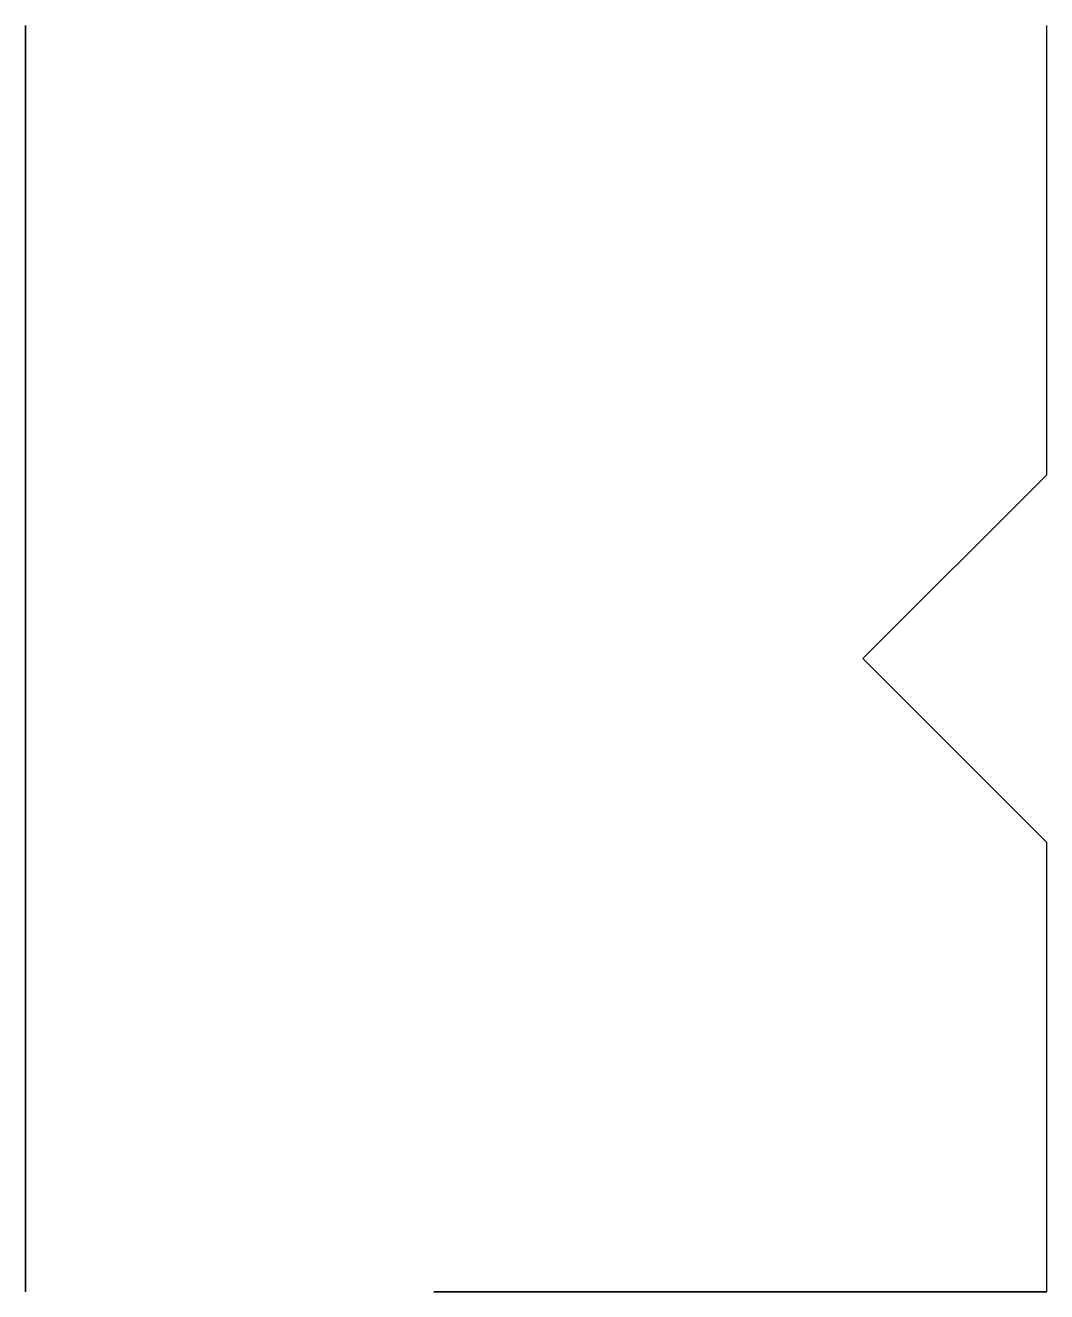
# Model space of a CAD drawing. Header units: inches. Extents: x -105 to -5, y -49 to 75.
import ezdxf

# ---------------------------------------------------------------- set-up
doc = ezdxf.new("R2010")
doc.units = ezdxf.units.IN
doc.header["$MEASUREMENT"] = 0

msp = doc.modelspace()

# ---------------------------------------------------------------- linework, layer by layer
for points in [[(-105.03, 74.96), (-105.03, -49.04)], [(-5.03, -49.04), (-5.03, -5.04), (-23.03, 12.96), (-5.03, 30.96), (-5.03, 74.96)]]:
    msp.add_lwpolyline(points)
for points in [[(-105.03, 74.96, 76), (-105.03, 74.96, 32), (-105.03, -49.04, 32), (-105.03, -49.04, 76), (-105.03, -17.04, 76), (-105.03, 12.96, 46), (-105.03, 42.96, 76)], [(-65.03, -49.04, 32), (-65.03, -49.04, 76), (-5.03, -49.04, 32)]]:
    msp.add_polyline3d(points, close=True)

doc.saveas('drawing.dxf')
